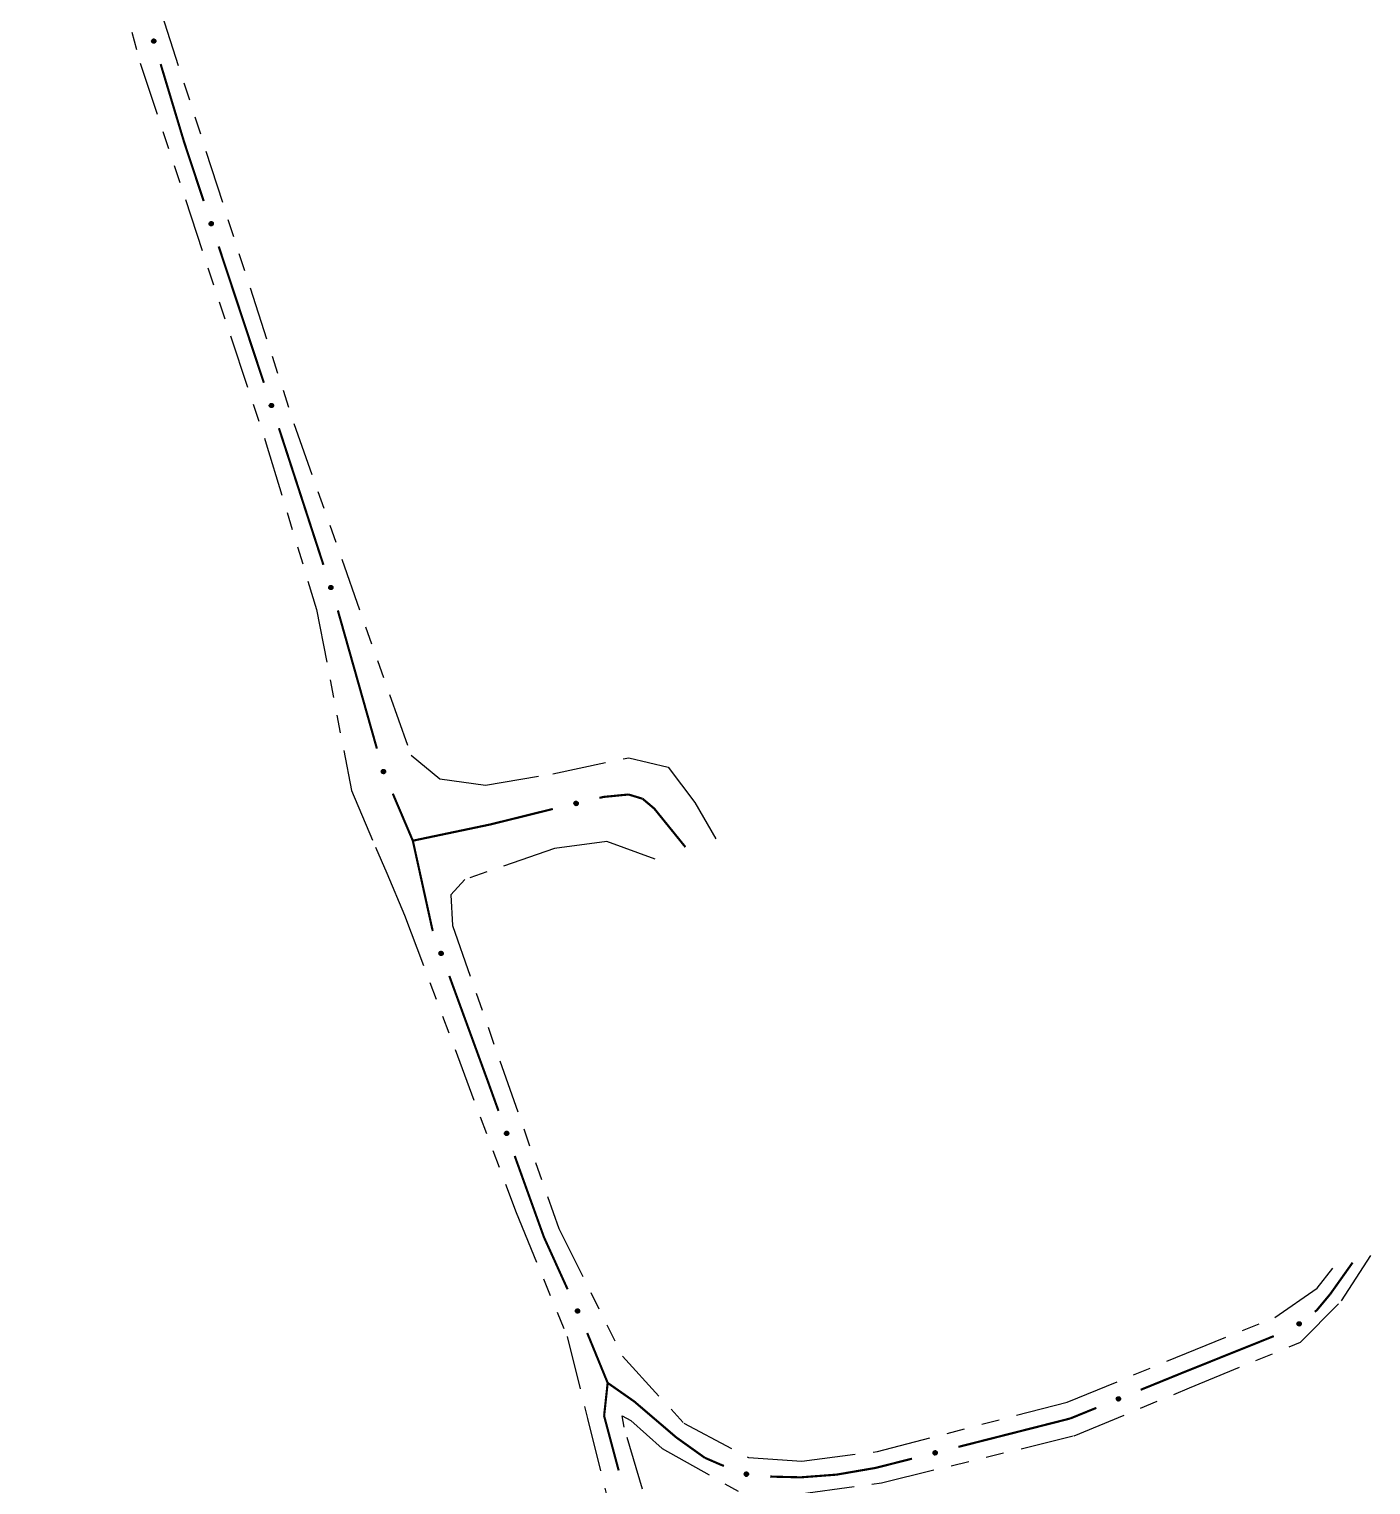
# Model space of a CAD drawing. Extents: x 209066 to 212010, y 4879784 to 4881672.
# Drawn here: x 211296.6 to 211408.7, y 4881016.3 to 4881137.9 of the extents above; entities that cross this region are included whole.
import ezdxf

# ---------------------------------------------------------------- set-up
doc = ezdxf.new("R2010")
doc.units = 0
doc.header["$LTSCALE"] = 1.5
doc.header["$MEASUREMENT"] = 0
doc.linetypes.add('TRACO_25', pattern=[8, 3, -1, 1, -1, 1, -1])
doc.layers.add('SV-EIXO-RUA-N-PAV', color=6, linetype='CONTINUOUS')
doc.layers.add('SV-RUA-NAO-PAV', color=7, linetype='CONTINUOUS')

msp = doc.modelspace()

# ---------------------------------------------------------------- linework, layer by layer
at = {"layer": 'SV-EIXO-RUA-N-PAV'}
for points in [[(211307.07214, 4881137.098585), (211307.115549, 4881137.076053), (211307.148249, 4881137.047811), (211307.168743, 4881137.016406), (211307.179617, 4881136.983932), (211307.186999, 4881136.949456), (211307.186774, 4881136.913056), (211307.177574, 4881136.872711), (211307.155277, 4881136.829007), (211307.124144, 4881136.79741), (211307.09443, 4881136.775671), (211307.061221, 4881136.762383), (211307.02761, 4881136.755772), (211306.989807, 4881136.757257), (211306.949012, 4881136.766979), (211306.905609, 4881136.790463), (211306.87374, 4881136.818371), (211306.854715, 4881136.849268), (211306.841567, 4881136.882738), (211306.834452, 4881136.918025), (211306.83488, 4881136.953756), (211306.844742, 4881136.994812), (211306.868489, 4881137.037344), (211306.89596, 4881137.069447), (211306.926582, 4881137.088901), (211306.959826, 4881137.101103), (211306.994314, 4881137.108928), (211307.030914, 4881137.110224), (211307.07214, 4881137.098585)], [(211311.868551, 4881121.839156), (211311.912563, 4881121.817824), (211311.946026, 4881121.790491), (211311.967374, 4881121.75966), (211311.979135, 4881121.727497), (211311.987462, 4881121.693237), (211311.988235, 4881121.656844), (211311.980147, 4881121.616262), (211311.959058, 4881121.571962), (211311.928805, 4881121.539523), (211311.899698, 4881121.516976), (211311.866867, 4881121.502781), (211311.833449, 4881121.49525), (211311.79562, 4881121.495696), (211311.754573, 4881121.504295), (211311.710542, 4881121.526579), (211311.677919, 4881121.553601), (211311.658053, 4881121.583964), (211311.643992, 4881121.617061), (211311.63591, 4881121.652139), (211311.635357, 4881121.687868), (211311.644088, 4881121.729179), (211311.666658, 4881121.772347), (211311.693238, 4881121.805192), (211311.723314, 4881121.825479), (211311.75621, 4881121.838589), (211311.790471, 4881121.847358), (211311.827022, 4881121.849659), (211311.868551, 4881121.839156)], [(211316.900104, 4881106.650888), (211316.944115, 4881106.629556), (211316.977578, 4881106.602223), (211316.998927, 4881106.571392), (211317.010688, 4881106.539229), (211317.019014, 4881106.504969), (211317.019788, 4881106.468576), (211317.0117, 4881106.427994), (211316.990611, 4881106.383695), (211316.960357, 4881106.351255), (211316.931251, 4881106.328708), (211316.898419, 4881106.314513), (211316.865002, 4881106.306982), (211316.827172, 4881106.307429), (211316.786126, 4881106.316027), (211316.742094, 4881106.338311), (211316.709472, 4881106.365333), (211316.689606, 4881106.395696), (211316.675544, 4881106.428793), (211316.667463, 4881106.463871), (211316.666909, 4881106.4996), (211316.675641, 4881106.540912), (211316.698211, 4881106.584079), (211316.72479, 4881106.616924), (211316.754867, 4881106.637211), (211316.787763, 4881106.650322), (211316.822023, 4881106.65909), (211316.858574, 4881106.661391), (211316.900104, 4881106.650888)], [(211321.864059, 4881091.439815), (211321.907958, 4881091.418252), (211321.941277, 4881091.390744), (211321.962463, 4881091.359801), (211321.974055, 4881091.327577), (211321.982201, 4881091.293274), (211321.982784, 4881091.256877), (211321.974482, 4881091.216338), (211321.953161, 4881091.17215), (211321.922737, 4881091.139869), (211321.893513, 4881091.117476), (211321.860607, 4881091.103454), (211321.827151, 4881091.096098), (211321.789324, 4881091.096743), (211321.748324, 4881091.105557), (211321.70441, 4881091.128072), (211321.67193, 4881091.155265), (211321.652223, 4881091.185732), (211321.638336, 4881091.218903), (211321.630439, 4881091.254023), (211321.630073, 4881091.289754), (211321.639021, 4881091.331019), (211321.661818, 4881091.374068), (211321.68857, 4881091.406772), (211321.718752, 4881091.426901), (211321.751717, 4881091.439839), (211321.786023, 4881091.448427), (211321.822585, 4881091.450536), (211321.864059, 4881091.439815)], [(211326.247456, 4881076.061865), (211326.293078, 4881076.04424), (211326.328684, 4881076.019762), (211326.352505, 4881075.990799), (211326.366881, 4881075.959717), (211326.378007, 4881075.926261), (211326.381783, 4881075.890057), (211326.377073, 4881075.848945), (211326.359713, 4881075.803056), (211326.332241, 4881075.768229), (211326.305095, 4881075.743356), (211326.273548, 4881075.726499), (211326.240866, 4881075.716235), (211326.203129, 4881075.713557), (211326.161513, 4881075.718737), (211326.115792, 4881075.73731), (211326.08105, 4881075.761546), (211326.058745, 4881075.790165), (211326.041999, 4881075.821988), (211326.031049, 4881075.85628), (211326.027548, 4881075.891841), (211326.032839, 4881075.933732), (211326.051768, 4881075.978616), (211326.075545, 4881076.013543), (211326.103844, 4881076.036244), (211326.135545, 4881076.052025), (211326.168965, 4881076.063593), (211326.205201, 4881076.068904), (211326.247456, 4881076.061865)], [(211342.140332, 4881073.3097), (211342.165483, 4881073.351646), (211342.195677, 4881073.382553), (211342.228279, 4881073.401083), (211342.261359, 4881073.409945), (211342.296222, 4881073.4152), (211342.33254, 4881073.412743), (211342.372245, 4881073.401087), (211342.4145, 4881073.376152), (211342.444128, 4881073.343141), (211342.464005, 4881073.31215), (211342.475232, 4881073.278188), (211342.479769, 4881073.244235), (211342.475969, 4881073.206594), (211342.463764, 4881073.166472), (211342.437663, 4881073.12459), (211342.407854, 4881073.094493), (211342.375849, 4881073.077398), (211342.341635, 4881073.066327), (211342.305978, 4881073.061389), (211342.270341, 4881073.064007), (211342.229967, 4881073.076368), (211342.188971, 4881073.102678), (211342.158613, 4881073.132066), (211342.141073, 4881073.163822), (211342.130932, 4881073.197752), (211342.125237, 4881073.232655), (211342.126187, 4881073.269266), (211342.140332, 4881073.3097)], [(211331.073775, 4881060.866534), (211331.118422, 4881060.846566), (211331.15271, 4881060.820275), (211331.174997, 4881060.790116), (211331.187742, 4881060.758329), (211331.197118, 4881060.724342), (211331.19901, 4881060.68799), (211331.192174, 4881060.647178), (211331.172458, 4881060.602251), (211331.143216, 4881060.568896), (211331.114817, 4881060.545464), (211331.082438, 4881060.530266), (211331.049268, 4881060.521711), (211331.011443, 4881060.520994), (211330.970151, 4881060.528325), (211330.925455, 4881060.549244), (211330.892017, 4881060.57525), (211330.871226, 4881060.604988), (211330.856153, 4881060.637637), (211330.846997, 4881060.67245), (211330.845344, 4881060.708145), (211330.852801, 4881060.749705), (211330.874033, 4881060.793547), (211330.89959, 4881060.827194), (211330.929027, 4881060.848397), (211330.961505, 4881060.862512), (211330.995479, 4881060.872331), (211331.031942, 4881060.875755), (211331.073775, 4881060.866534)], [(211336.548679, 4881045.831839), (211336.593223, 4881045.811643), (211336.627376, 4881045.785177), (211336.649508, 4881045.754904), (211336.662091, 4881045.723053), (211336.671293, 4881045.689018), (211336.673, 4881045.652657), (211336.665956, 4881045.61188), (211336.64601, 4881045.567054), (211336.616598, 4881045.533849), (211336.58808, 4881045.510563), (211336.555623, 4881045.495531), (211336.52241, 4881045.487145), (211336.484582, 4881045.486621), (211336.443328, 4881045.494164), (211336.39874, 4881045.515311), (211336.365435, 4881045.541487), (211336.344796, 4881045.57133), (211336.32989, 4881045.604056), (211336.320912, 4881045.638915), (211336.319442, 4881045.674618), (211336.327111, 4881045.71614), (211336.348566, 4881045.759872), (211336.374294, 4881045.793388), (211336.40384, 4881045.814441), (211336.436389, 4881045.82839), (211336.470414, 4881045.838035), (211336.506893, 4881045.841273), (211336.548679, 4881045.831839)], [(211342.459437, 4881030.98666), (211342.505458, 4881030.970104), (211342.541625, 4881030.946464), (211342.566116, 4881030.918065), (211342.581213, 4881030.887327), (211342.593117, 4881030.85414), (211342.597737, 4881030.818033), (211342.593987, 4881030.776823), (211342.577703, 4881030.730541), (211342.551051, 4881030.695083), (211342.524494, 4881030.669583), (211342.493348, 4881030.651995), (211342.460915, 4881030.640971), (211342.423251, 4881030.637412), (211342.381525, 4881030.64162), (211342.335383, 4881030.659121), (211342.300085, 4881030.68254), (211342.277118, 4881030.710631), (211342.259634, 4881030.742054), (211342.247887, 4881030.776081), (211342.243556, 4881030.81155), (211342.247868, 4881030.853554), (211342.265745, 4881030.898867), (211342.288701, 4881030.93434), (211342.316462, 4881030.957695), (211342.347786, 4881030.974212), (211342.380927, 4881030.986556), (211342.417029, 4881030.992711), (211342.459437, 4881030.98666)], [(211402.542838, 4881029.747495), (211402.548476, 4881029.796077), (211402.563256, 4881029.836678), (211402.58533, 4881029.866994), (211402.611821, 4881029.888696), (211402.641424, 4881029.907847), (211402.675529, 4881029.920569), (211402.71651, 4881029.926306), (211402.765285, 4881029.920992), (211402.805882, 4881029.903118), (211402.836761, 4881029.883067), (211402.860981, 4881029.856746), (211402.879103, 4881029.827677), (211402.891147, 4881029.791813), (211402.896555, 4881029.750226), (211402.890025, 4881029.701311), (211402.875262, 4881029.661606), (211402.853141, 4881029.632844), (211402.826526, 4881029.608662), (211402.79607, 4881029.589473), (211402.762519, 4881029.577177), (211402.720638, 4881029.571808), (211402.672444, 4881029.578892), (211402.632675, 4881029.593165), (211402.60361, 4881029.614876), (211402.580392, 4881029.641615), (211402.560823, 4881029.671072), (211402.546607, 4881029.704823), (211402.542838, 4881029.747495)], [(211387.453904, 4881023.526504), (211387.472251, 4881023.57184), (211387.49729, 4881023.607053), (211387.526627, 4881023.630411), (211387.557934, 4881023.644293), (211387.591562, 4881023.654887), (211387.627822, 4881023.658088), (211387.668854, 4881023.652726), (211387.714462, 4881023.63464), (211387.748848, 4881023.606619), (211387.773287, 4881023.579082), (211387.789641, 4881023.547271), (211387.799385, 4881023.514431), (211387.801465, 4881023.476656), (211387.795625, 4881023.435127), (211387.776329, 4881023.389707), (211387.751544, 4881023.355353), (211387.722575, 4881023.333505), (211387.69049, 4881023.317266), (211387.656029, 4881023.306862), (211387.620417, 4881023.303925), (211387.578615, 4881023.30988), (211387.534037, 4881023.329519), (211387.499492, 4881023.353848), (211387.477242, 4881023.382503), (211387.461966, 4881023.414451), (211387.450931, 4881023.44805), (211387.446196, 4881023.484366), (211387.453904, 4881023.526504)], [(211372.14188, 4881019.041744), (211372.166291, 4881019.084125), (211372.195937, 4881019.115558), (211372.228209, 4881019.134658), (211372.261128, 4881019.144099), (211372.295893, 4881019.149966), (211372.332249, 4881019.148147), (211372.372153, 4881019.137191), (211372.414839, 4881019.113002), (211372.445042, 4881019.080516), (211372.46546, 4881019.049879), (211372.477282, 4881019.01612), (211372.482415, 4881018.982251), (211372.479277, 4881018.944549), (211372.467779, 4881018.904219), (211372.442417, 4881018.861886), (211372.413142, 4881018.831269), (211372.381442, 4881018.813615), (211372.347427, 4881018.801945), (211372.311863, 4881018.796381), (211372.276186, 4881018.798372), (211372.2356, 4881018.810022), (211372.194149, 4881018.835608), (211372.163279, 4881018.864458), (211372.145184, 4881018.895902), (211372.134449, 4881018.929648), (211372.128141, 4881018.964445), (211372.128448, 4881019.001067), (211372.14188, 4881019.041744)], [(211356.40119, 4881017.311003), (211356.438524, 4881017.342598), (211356.477071, 4881017.362117), (211356.513908, 4881017.369143), (211356.548078, 4881017.366865), (211356.582773, 4881017.360596), (211356.616359, 4881017.346558), (211356.650184, 4881017.322721), (211356.68214, 4881017.285493), (211356.69954, 4881017.24469), (211356.708361, 4881017.208945), (211356.708037, 4881017.173177), (211356.701382, 4881017.139575), (211356.685647, 4881017.10517), (211356.661156, 4881017.071127), (211356.622943, 4881017.0399), (211356.585021, 4881017.021023), (211356.549213, 4881017.015162), (211356.513257, 4881017.015716), (211356.477912, 4881017.022541), (211356.445023, 4881017.03651), (211356.410792, 4881017.061231), (211356.38047, 4881017.099355), (211356.361211, 4881017.136963), (211356.354849, 4881017.17268), (211356.356192, 4881017.208066), (211356.362056, 4881017.242942), (211356.374761, 4881017.27729), (211356.40119, 4881017.311003)]]:
    msp.add_lwpolyline(points, close=True, dxfattribs=at)
for points in [[(211306.881891, 4881137.051028), (211307.00634, 4881136.760741)], [(211306.89596, 4881137.069447), (211307.02761, 4881136.755772)], [(211306.911535, 4881137.075629), (211307.043065, 4881136.761823)], [(211306.926582, 4881137.088901), (211307.061221, 4881136.762383)], [(211306.94354, 4881137.09239), (211307.074817, 4881136.769957)], [(211306.959826, 4881137.101103), (211307.09443, 4881136.775671)], [(211306.979211, 4881137.101704), (211307.109561, 4881136.791818)], [(211306.994314, 4881137.108928), (211307.124144, 4881136.79741)], [(211307.013842, 4881137.105006), (211307.138811, 4881136.817725)], [(211307.030914, 4881137.110224), (211307.155277, 4881136.829007)], [(211307.050048, 4881137.103081), (211307.163608, 4881136.853691)], [(211307.07214, 4881137.098585), (211307.177574, 4881136.872711)], [(211307.095286, 4881137.085351), (211307.179639, 4881136.899843)], [(211307.115549, 4881137.076053), (211307.186774, 4881136.913056)], [(211307.134259, 4881137.060034), (211307.18339, 4881136.939448)], [(211307.148249, 4881137.047811), (211307.186999, 4881136.949456)], [(211306.834452, 4881136.918025), (211306.87374, 4881136.818371)], [(211306.83488, 4881136.953756), (211306.905609, 4881136.790463)], [(211306.836526, 4881136.931918), (211306.887356, 4881136.810419)], [(211306.843677, 4881136.969697), (211306.924629, 4881136.786016)], [(211306.844742, 4881136.994812), (211306.949012, 4881136.766979)], [(211306.859187, 4881137.012842), (211306.968042, 4881136.764886)], [(211306.868489, 4881137.037344), (211306.989807, 4881136.757257)], [(211311.635357, 4881121.687868), (211311.710542, 4881121.526579)], [(211311.63591, 4881121.652139), (211311.677919, 4881121.553601)], [(211311.637602, 4881121.666084), (211311.691749, 4881121.546026)], [(211311.643713, 4881121.704044), (211311.729677, 4881121.522655)], [(211311.644088, 4881121.729179), (211311.754573, 4881121.504295)], [(211311.658033, 4881121.747599), (211311.773654, 4881121.502725)], [(211311.666658, 4881121.772347), (211311.79562, 4881121.495696)], [(211311.67968, 4881121.786394), (211311.812051, 4881121.499633)], [(211311.693238, 4881121.805192), (211311.833449, 4881121.49525)], [(211311.708637, 4881121.811799), (211311.848733, 4881121.501723)], [(211311.723314, 4881121.825479), (211311.866867, 4881121.502781)], [(211311.740169, 4881121.829432), (211311.880249, 4881121.510726)], [(211311.75621, 4881121.838589), (211311.899698, 4881121.516976)], [(211311.775572, 4881121.839723), (211311.91438, 4881121.533532)], [(211311.790471, 4881121.847358), (211311.928805, 4881121.539523)], [(211311.810099, 4881121.843974), (211311.942908, 4881121.560233)], [(211311.827022, 4881121.849659), (211311.959058, 4881121.571962)], [(211311.846344, 4881121.843044), (211311.966709, 4881121.596866)], [(211311.868551, 4881121.839156), (211311.980147, 4881121.616262)], [(211311.892052, 4881121.826562), (211311.981466, 4881121.643441)], [(211311.912563, 4881121.817824), (211311.988235, 4881121.656844)], [(211311.931706, 4881121.802325), (211311.984128, 4881121.683134)], [(211311.946026, 4881121.790491), (211311.987462, 4881121.693237)], [(211316.754867, 4881106.637211), (211316.898419, 4881106.314513)], [(211316.771722, 4881106.641165), (211316.911802, 4881106.322458)], [(211316.787763, 4881106.650322), (211316.931251, 4881106.328708)], [(211316.807124, 4881106.651455), (211316.945932, 4881106.345264)], [(211316.822023, 4881106.65909), (211316.960357, 4881106.351255)], [(211316.841652, 4881106.655706), (211316.974461, 4881106.371965)], [(211316.858574, 4881106.661391), (211316.990611, 4881106.383695)], [(211316.877896, 4881106.654776), (211316.998261, 4881106.408598)], [(211316.900104, 4881106.650888), (211317.0117, 4881106.427994)], [(211316.923605, 4881106.638295), (211317.013018, 4881106.455173)], [(211316.944115, 4881106.629556), (211317.019788, 4881106.468576)], [(211316.666909, 4881106.4996), (211316.742094, 4881106.338311)], [(211316.667463, 4881106.463871), (211316.709472, 4881106.365333)], [(211316.669154, 4881106.477816), (211316.723301, 4881106.357758)], [(211316.675265, 4881106.515776), (211316.76123, 4881106.334387)], [(211316.675641, 4881106.540912), (211316.786126, 4881106.316027)], [(211316.689585, 4881106.559332), (211316.805206, 4881106.314457)], [(211316.698211, 4881106.584079), (211316.827172, 4881106.307429)], [(211316.711232, 4881106.598127), (211316.843604, 4881106.311365)], [(211316.72479, 4881106.616924), (211316.865002, 4881106.306982)], [(211316.74019, 4881106.623531), (211316.880285, 4881106.313455)], [(211316.963258, 4881106.614057), (211317.015681, 4881106.494866)], [(211316.977578, 4881106.602223), (211317.019014, 4881106.504969)], [(211321.630073, 4881091.289754), (211321.70441, 4881091.128072)], [(211321.630439, 4881091.254023), (211321.67193, 4881091.155265)], [(211321.632203, 4881091.267958), (211321.685719, 4881091.147618)], [(211321.638514, 4881091.305886), (211321.723524, 4881091.124048)], [(211321.639021, 4881091.331019), (211321.748324, 4881091.105557)], [(211321.653063, 4881091.349366), (211321.767395, 4881091.103887)], [(211321.661818, 4881091.374068), (211321.789324, 4881091.096743)], [(211321.674913, 4881091.388046), (211321.805776, 4881091.100594)], [(211321.68857, 4881091.406772), (211321.827151, 4881091.096098)], [(211321.704004, 4881091.413299), (211321.842468, 4881091.10249)], [(211321.718752, 4881091.426901), (211321.860607, 4881091.103454)], [(211321.735628, 4881091.430766), (211321.874031, 4881091.111328)], [(211321.751717, 4881091.439839), (211321.893513, 4881091.117476)], [(211321.771084, 4881091.44087), (211321.908281, 4881091.133955)], [(211321.786023, 4881091.448427), (211321.922737, 4881091.139869)], [(211321.805633, 4881091.44494), (211321.93695, 4881091.160505)], [(211321.822585, 4881091.450536), (211321.953161, 4881091.17215)], [(211321.841872, 4881091.44382), (211321.960942, 4881091.197013)], [(211321.864059, 4881091.439815), (211321.974482, 4881091.216338)], [(211321.887494, 4881091.427098), (211321.975944, 4881091.243509)], [(211321.907958, 4881091.418252), (211321.982784, 4881091.256877)], [(211321.927019, 4881091.402653), (211321.978815, 4881091.283188)], [(211321.941277, 4881091.390744), (211321.982201, 4881091.293274)], [(211326.027548, 4881075.891841), (211326.115792, 4881075.73731)], [(211326.031049, 4881075.85628), (211326.08105, 4881075.761546)], [(211326.031583, 4881075.870316), (211326.095457, 4881075.755139)], [(211326.032839, 4881075.933732), (211326.161513, 4881075.718737)], [(211326.03454, 4881075.908652), (211326.135186, 4881075.734979)], [(211326.045215, 4881075.953241), (211326.180658, 4881075.718747)], [(211326.051768, 4881075.978616), (211326.203129, 4881075.713557)], [(211326.063585, 4881075.99369), (211326.21918, 4881075.718836)], [(211326.075545, 4881076.013543), (211326.240866, 4881075.716235)], [(211326.090346, 4881076.021399), (211326.255563, 4881075.723947)], [(211326.103844, 4881076.036244), (211326.273548, 4881075.726499)], [(211326.120315, 4881076.041576), (211326.286229, 4881075.735522)], [(211326.135545, 4881076.052025), (211326.305095, 4881075.743356)], [(211326.154747, 4881076.054754), (211326.31836, 4881075.761068)], [(211326.168965, 4881076.063593), (211326.332241, 4881075.768229)], [(211326.188806, 4881076.061841), (211326.344587, 4881075.790032)], [(211326.205201, 4881076.068904), (211326.359713, 4881075.803056)], [(211326.225003, 4881076.063906), (211326.365281, 4881075.828506)], [(211326.247456, 4881076.061865), (211326.377073, 4881075.848945)], [(211326.271916, 4881076.051255), (211326.376143, 4881075.87614)], [(211326.293078, 4881076.04424), (211326.381783, 4881075.890057)], [(211326.313435, 4881076.030374), (211326.375519, 4881075.915917)], [(211326.328684, 4881076.019762), (211326.378007, 4881075.926261)], [(211342.125237, 4881073.232655), (211342.444128, 4881073.343141)], [(211342.126187, 4881073.269266), (211342.4145, 4881073.376152)], [(211342.130348, 4881073.251906), (211342.424751, 4881073.359026)], [(211342.130932, 4881073.197752), (211342.464005, 4881073.31215)], [(211342.13152, 4881073.217137), (211342.448816, 4881073.328242)], [(211342.134489, 4881073.287925), (211342.390373, 4881073.385981)], [(211342.13863, 4881073.180962), (211342.468505, 4881073.292223)], [(211342.140332, 4881073.3097), (211342.372245, 4881073.401087)], [(211342.141073, 4881073.163822), (211342.475232, 4881073.278188)], [(211342.153397, 4881073.14799), (211342.474678, 4881073.260032)], [(211342.15496, 4881073.331992), (211342.34529, 4881073.404811)], [(211342.158613, 4881073.132066), (211342.479769, 4881073.244235)], [(211342.165483, 4881073.351646), (211342.33254, 4881073.412743)], [(211342.176134, 4881073.116894), (211342.473506, 4881073.22331)], [(211342.182619, 4881073.369339), (211342.30599, 4881073.410984)], [(211342.188971, 4881073.102678), (211342.475969, 4881073.206594)], [(211342.195677, 4881073.382553), (211342.296222, 4881073.4152)], [(211342.212856, 4881073.091891), (211342.467021, 4881073.185338)], [(211342.229967, 4881073.076368), (211342.463764, 4881073.166472)], [(211342.25497, 4881073.073765), (211342.443268, 4881073.143302)], [(211342.270341, 4881073.064007), (211342.437663, 4881073.12459)], [(211342.292239, 4881073.064311), (211342.416625, 4881073.107596)], [(211342.305978, 4881073.061389), (211342.407854, 4881073.094493)], [(211330.845344, 4881060.708145), (211330.925455, 4881060.549244)], [(211330.846997, 4881060.67245), (211330.892017, 4881060.57525)], [(211330.848258, 4881060.68644), (211330.906073, 4881060.568105)], [(211330.852801, 4881060.749705), (211330.970151, 4881060.528325)], [(211330.853199, 4881060.72457), (211330.944702, 4881060.545911)], [(211330.866173, 4881060.768545), (211330.989271, 4881060.527343)], [(211330.874033, 4881060.793547), (211331.011443, 4881060.520994)], [(211330.886616, 4881060.807988), (211331.027746, 4881060.525434)], [(211330.89959, 4881060.827194), (211331.049268, 4881060.521711)], [(211330.914778, 4881060.834272), (211331.064345, 4881060.528651)], [(211330.929027, 4881060.848397), (211331.082438, 4881060.530266)], [(211330.945753, 4881060.852866), (211331.09557, 4881060.538619)], [(211330.961505, 4881060.862512), (211331.114817, 4881060.545464)], [(211330.980822, 4881060.864241), (211331.128983, 4881060.562465)], [(211330.995479, 4881060.872331), (211331.143216, 4881060.568896)], [(211331.015203, 4881060.869552), (211331.156676, 4881060.59003)], [(211331.031942, 4881060.875755), (211331.172458, 4881060.602251)], [(211331.051459, 4881060.869737), (211331.179339, 4881060.627378)], [(211331.073775, 4881060.866534), (211331.192174, 4881060.647178)], [(211331.097653, 4881060.854669), (211331.192656, 4881060.674385)], [(211331.118422, 4881060.846566), (211331.19901, 4881060.68799)], [(211331.138033, 4881060.831663), (211331.194096, 4881060.714141)], [(211331.15271, 4881060.820275), (211331.197118, 4881060.724342)], [(211336.40384, 4881045.814441), (211336.555623, 4881045.495531)], [(211336.420589, 4881045.818825), (211336.568798, 4881045.503816)], [(211336.436389, 4881045.82839), (211336.58808, 4881045.510563)], [(211336.455715, 4881045.83002), (211336.602332, 4881045.527491)], [(211336.470414, 4881045.838035), (211336.616598, 4881045.533849)], [(211336.490123, 4881045.835156), (211336.630166, 4881045.554914)], [(211336.506893, 4881045.841273), (211336.64601, 4881045.567054)], [(211336.526379, 4881045.835156), (211336.653019, 4881045.592146)], [(211336.548679, 4881045.831839), (211336.665956, 4881045.61188)], [(211336.572495, 4881045.819852), (211336.666577, 4881045.639084)], [(211336.593223, 4881045.811643), (211336.673, 4881045.652657)], [(211336.319442, 4881045.674618), (211336.39874, 4881045.515311)], [(211336.320912, 4881045.638915), (211336.365435, 4881045.541487)], [(211336.322245, 4881045.652898), (211336.379454, 4881045.53427)], [(211336.327111, 4881045.71614), (211336.443328, 4881045.494164)], [(211336.32738, 4881045.691004), (211336.41797, 4881045.511879)], [(211336.340578, 4881045.734912), (211336.462443, 4881045.493083)], [(211336.348566, 4881045.759872), (211336.484582, 4881045.486621)], [(211336.361223, 4881045.774249), (211336.500907, 4881045.490978)], [(211336.374294, 4881045.793388), (211336.52241, 4881045.487145)], [(211336.389519, 4881045.800389), (211336.537523, 4881045.494008)], [(211336.612757, 4881045.79664), (211336.66822, 4881045.678832)], [(211336.627376, 4881045.785177), (211336.671293, 4881045.689018)], [(211342.243556, 4881030.81155), (211342.335383, 4881030.659121)], [(211342.247868, 4881030.853554), (211342.381525, 4881030.64162)], [(211342.247887, 4881030.776081), (211342.300085, 4881030.68254)], [(211342.248093, 4881030.790126), (211342.314638, 4881030.676471)], [(211342.250154, 4881030.82852), (211342.354826, 4881030.657243)], [(211342.259786, 4881030.873346), (211342.400664, 4881030.642077)], [(211342.265745, 4881030.898867), (211342.423251, 4881030.637412)], [(211342.277207, 4881030.914213), (211342.439174, 4881030.643065)], [(211342.288701, 4881030.93434), (211342.460915, 4881030.640971)], [(211342.303315, 4881030.942539), (211342.475428, 4881030.649024)], [(211342.316462, 4881030.957695), (211342.493348, 4881030.651995)], [(211342.332804, 4881030.963409), (211342.505815, 4881030.661311)], [(211342.347786, 4881030.974212), (211342.524494, 4881030.669583)], [(211342.366919, 4881030.977387), (211342.537341, 4881030.6876)], [(211342.380927, 4881030.986556), (211342.551051, 4881030.695083)], [(211342.400804, 4881030.985267), (211342.562885, 4881030.717168)], [(211342.417029, 4881030.992711), (211342.577703, 4881030.730541)], [(211342.436943, 4881030.988177), (211342.582676, 4881030.756114)], [(211342.459437, 4881030.98666), (211342.593987, 4881030.776823)], [(211342.484139, 4881030.976624), (211342.592423, 4881030.803989)], [(211342.505458, 4881030.970104), (211342.597737, 4881030.818033)], [(211342.526133, 4881030.956717), (211342.590871, 4881030.843741)], [(211342.541625, 4881030.946464), (211342.593117, 4881030.85414)], [(211402.542838, 4881029.747495), (211402.71651, 4881029.926306)], [(211402.546485, 4881029.725246), (211402.739251, 4881029.920009)], [(211402.546607, 4881029.704823), (211402.765285, 4881029.920992)], [(211402.546984, 4881029.773833), (211402.690415, 4881029.918595)], [(211402.548476, 4881029.796077), (211402.675529, 4881029.920569)], [(211402.556801, 4881029.819258), (211402.652061, 4881029.908029)], [(211402.55755, 4881029.69072), (211402.781681, 4881029.909609)], [(211402.560823, 4881029.671072), (211402.805882, 4881029.903118)], [(211402.563256, 4881029.836678), (211402.641424, 4881029.907847)], [(211402.572942, 4881029.659521), (211402.816291, 4881029.891473)], [(211402.580392, 4881029.641615), (211402.836761, 4881029.883067)], [(211402.594323, 4881029.629487), (211402.84907, 4881029.866763)], [(211402.60361, 4881029.614876), (211402.860981, 4881029.856746)], [(211402.621362, 4881029.605527), (211402.867956, 4881029.839974)], [(211402.632675, 4881029.593165), (211402.879103, 4881029.827677)], [(211402.65489, 4881029.586558), (211402.882016, 4881029.80603)], [(211402.672444, 4881029.578892), (211402.891147, 4881029.791813)], [(211402.698651, 4881029.578904), (211402.89175, 4881029.768758)], [(211402.720638, 4881029.571808), (211402.896555, 4881029.750226)], [(211402.744493, 4881029.579736), (211402.887424, 4881029.72067)], [(211402.762519, 4881029.577177), (211402.890025, 4881029.701311)], [(211402.782347, 4881029.586475), (211402.877856, 4881029.677159)], [(211402.79607, 4881029.589473), (211402.875262, 4881029.661606)], [(211387.446196, 4881023.484366), (211387.714462, 4881023.63464)], [(211387.450931, 4881023.44805), (211387.748848, 4881023.606619)], [(211387.451506, 4881023.504086), (211387.689103, 4881023.640611)], [(211387.452997, 4881023.467861), (211387.727243, 4881023.619309)], [(211387.453904, 4881023.526504), (211387.668854, 4881023.652726)], [(211387.459543, 4881023.433693), (211387.755788, 4881023.592626)], [(211387.461966, 4881023.414451), (211387.773287, 4881023.579082)], [(211387.464901, 4881023.550793), (211387.641647, 4881023.652227)], [(211387.472173, 4881023.399057), (211387.780821, 4881023.560093)], [(211387.472251, 4881023.57184), (211387.627822, 4881023.658088)], [(211387.477242, 4881023.382503), (211387.789641, 4881023.547271)], [(211387.486438, 4881023.591975), (211387.601865, 4881023.652235)], [(211387.491871, 4881023.368772), (211387.791907, 4881023.529248)], [(211387.49729, 4881023.607053), (211387.591562, 4881023.654887)], [(211387.499492, 4881023.353848), (211387.799385, 4881023.514431)], [(211387.519152, 4881023.341574), (211387.79644, 4881023.492788)], [(211387.534037, 4881023.329519), (211387.801465, 4881023.476656)], [(211387.559305, 4881023.322565), (211387.795918, 4881023.454269)], [(211387.578615, 4881023.30988), (211387.795625, 4881023.435127)], [(211387.603719, 4881023.311183), (211387.778967, 4881023.409061)], [(211387.620417, 4881023.303925), (211387.776329, 4881023.389707)], [(211387.642003, 4881023.307619), (211387.758179, 4881023.369657)], [(211387.656029, 4881023.306862), (211387.751544, 4881023.355353)], [(211372.128141, 4881018.964445), (211372.445042, 4881019.080516)], [(211372.128448, 4881019.001067), (211372.414839, 4881019.113002)], [(211372.132914, 4881018.983783), (211372.425389, 4881019.096058)], [(211372.134449, 4881018.929648), (211372.46546, 4881019.049879)], [(211372.134696, 4881018.94904), (211372.449991, 4881019.065701)], [(211372.136421, 4881019.01987), (211372.390543, 4881019.122405)], [(211372.14188, 4881019.041744), (211372.372153, 4881019.137191)], [(211372.156115, 4881019.064289), (211372.345137, 4881019.140441)], [(211372.166291, 4881019.084125), (211372.332249, 4881019.148147)], [(211372.183113, 4881019.102116), (211372.305734, 4881019.145922)], [(211372.195937, 4881019.115558), (211372.295893, 4881019.149966)], [(211372.142441, 4881018.912996), (211372.47031, 4881019.030034)], [(211372.145184, 4881018.895902), (211372.477282, 4881019.01612)], [(211372.157785, 4881018.880288), (211372.477047, 4881018.997957)], [(211372.163279, 4881018.864458), (211372.482415, 4881018.982251)], [(211372.181064, 4881018.849596), (211372.47652, 4881018.961219)], [(211372.194149, 4881018.835608), (211372.479277, 4881018.944549)], [(211372.21822, 4881018.825242), (211372.470703, 4881018.923139)], [(211372.2356, 4881018.810022), (211372.467779, 4881018.904219)], [(211372.260645, 4881018.807858), (211372.447693, 4881018.880693)], [(211372.276186, 4881018.798372), (211372.442417, 4881018.861886)], [(211372.298074, 4881018.79906), (211372.421681, 4881018.844524)], [(211372.311863, 4881018.796381), (211372.413142, 4881018.831269)], [(211356.354849, 4881017.17268), (211356.708037, 4881017.173177)], [(211356.356192, 4881017.208066), (211356.708361, 4881017.208945)], [(211356.358064, 4881017.189691), (211356.706195, 4881017.188631)], [(211356.361211, 4881017.136963), (211356.701382, 4881017.139575)], [(211356.36141, 4881017.153719), (211356.701657, 4881017.15617)], [(211356.362056, 4881017.242942), (211356.69954, 4881017.24469)], [(211356.363, 4881017.226227), (211356.699173, 4881017.229075)], [(211356.372904, 4881017.116951), (211356.688706, 4881017.121787)], [(211356.373102, 4881017.259516), (211356.686321, 4881017.265975)], [(211356.374761, 4881017.27729), (211356.68214, 4881017.285493)], [(211356.38047, 4881017.099355), (211356.685647, 4881017.10517)], [(211356.388637, 4881017.292275), (211356.662472, 4881017.302577)], [(211356.399601, 4881017.081443), (211356.670322, 4881017.087935)], [(211356.40119, 4881017.311003), (211356.650184, 4881017.322721)], [(211356.410792, 4881017.061231), (211356.661156, 4881017.071127)], [(211356.422225, 4881017.327387), (211356.62587, 4881017.334939)], [(211356.433619, 4881017.050704), (211356.634283, 4881017.055805)], [(211356.438524, 4881017.342598), (211356.616359, 4881017.346558)], [(211356.445023, 4881017.03651), (211356.622943, 4881017.0399)], [(211356.46045, 4881017.353819), (211356.590659, 4881017.353455)], [(211356.465849, 4881017.029736), (211356.597549, 4881017.030598)], [(211356.477071, 4881017.362117), (211356.582773, 4881017.360596)], [(211356.477912, 4881017.022541), (211356.585021, 4881017.021023)]]:
    msp.add_lwpolyline(points, dxfattribs=at)
at = {"layer": 'SV-EIXO-RUA-N-PAV', "const_width": 0.18}
for points in [[(211307.58474, 4881135.014185), (211309.314494, 4881129.26893)], [(211309.314494, 4881129.26893), (211309.54609, 4881128.499699)], [(211309.54609, 4881128.499699), (211311.180295, 4881123.566681)], [(211312.438183, 4881119.769614), (211316.211848, 4881108.378414)], [(211317.469736, 4881104.581347), (211317.55659, 4881104.319168)], [(211317.55659, 4881104.319168), (211321.184887, 4881093.170932)], [(211322.393039, 4881089.35826), (211325.65774, 4881077.810891)], [(211326.986003, 4881074.046417), (211328.553079, 4881070.366162)], [(211344.25224, 4881073.693534), (211344.591192, 4881073.773287)], [(211344.591192, 4881073.773287), (211346.235178, 4881073.933676)], [(211346.235178, 4881073.933676), (211346.686145, 4881073.977672)], [(211346.686145, 4881073.977672), (211347.209342, 4881073.818438)], [(211347.209342, 4881073.818438), (211347.861362, 4881073.619998)], [(211335.138358, 4881071.473949), (211340.360743, 4881072.768386)], [(211347.861362, 4881073.619998), (211348.104949, 4881073.414871)], [(211348.104949, 4881073.414871), (211348.832193, 4881072.802455)], [(211348.832193, 4881072.802455), (211351.37997, 4881069.655201)], [(211328.659514, 4881070.116199), (211334.531947, 4881071.346866)], [(211334.531947, 4881071.346866), (211335.138358, 4881071.473949)], [(211328.553079, 4881070.366162), (211328.659514, 4881070.116199)], [(211328.659514, 4881070.116199), (211330.105173, 4881063.545023)], [(211351.37997, 4881069.655201), (211351.43811, 4881069.583382)], [(211330.105173, 4881063.545023), (211330.298872, 4881062.664572)], [(211330.298872, 4881062.664572), (211330.332707, 4881062.572072)], [(211331.706795, 4881058.815493), (211334.798492, 4881050.363191)], [(211334.798492, 4881050.363191), (211334.918881, 4881050.034064)], [(211334.918881, 4881050.034064), (211335.816334, 4881047.54114)], [(211337.171212, 4881043.77759), (211339.542248, 4881037.191378)], [(211339.542248, 4881037.191378), (211339.613406, 4881036.993716)], [(211339.613406, 4881036.993716), (211341.592282, 4881032.631678)], [(211407.075089, 4881034.702667), (211407.188315, 4881034.862213)], [(211405.323408, 4881032.234389), (211407.075089, 4881034.702667)], [(211404.193161, 4881030.878093), (211404.700303, 4881031.486663)], [(211404.700303, 4881031.486663), (211405.323408, 4881032.234389)], [(211404.028438, 4881030.751383), (211404.193161, 4881030.878093)], [(211343.231158, 4881028.983101), (211344.748051, 4881025.281881)], [(211393.031973, 4881025.678957), (211400.610169, 4881028.720374)], [(211344.748051, 4881025.281881), (211344.94132, 4881024.810306)], [(211389.480817, 4881024.232977), (211392.259309, 4881025.36434)], [(211392.259309, 4881025.36434), (211393.031973, 4881025.678957)], [(211344.94132, 4881024.810306), (211344.673652, 4881022.334375)], [(211344.94132, 4881024.810306), (211346.579866, 4881023.663499)], [(211346.579866, 4881023.663499), (211347.172205, 4881023.248926)], [(211347.172205, 4881023.248926), (211350.42324, 4881020.469815)], [(211383.594411, 4881021.836117), (211385.776161, 4881022.724494)], [(211344.673652, 4881022.334375), (211344.643255, 4881022.053204)], [(211344.643255, 4881022.053204), (211345.858699, 4881017.495289)], [(211374.24672, 4881019.462617), (211382.969912, 4881021.677549)], [(211382.969912, 4881021.677549), (211383.594411, 4881021.836117)], [(211350.42324, 4881020.469815), (211350.67597, 4881020.253772)], [(211350.67597, 4881020.253772), (211352.846615, 4881018.703311)], [(211352.846615, 4881018.703311), (211353.049488, 4881018.558401)], [(211353.049488, 4881018.558401), (211353.737922, 4881018.259082)], [(211353.737922, 4881018.259082), (211354.349272, 4881017.993278)], [(211354.349272, 4881017.993278), (211354.659971, 4881017.872451)], [(211367.347112, 4881017.710716), (211370.369746, 4881018.478202)], [(211358.524051, 4881016.993291), (211358.700723, 4881016.976056)], [(211358.700723, 4881016.976056), (211360.522696, 4881016.932672)], [(211360.522696, 4881016.932672), (211361.074241, 4881016.919543)], [(211361.074241, 4881016.919543), (211363.515597, 4881017.103798)], [(211363.515597, 4881017.103798), (211364.069396, 4881017.145593)], [(211364.069396, 4881017.145593), (211366.478477, 4881017.560952)], [(211366.478477, 4881017.560952), (211367.347112, 4881017.710716)]]:
    msp.add_lwpolyline(points, dxfattribs=at)
at = {"layer": 'SV-RUA-NAO-PAV', "linetype": 'TRACO_25'}
for points in [[(211296.595163, 4881169.538938, 7.919936), (211305.886918, 4881135.084662, 8.243849), (211316.405972, 4881103.290846, 8.36843), (211320.611862, 4881089.439496, 8.343514), (211323.529684, 4881074.301866, 8.343514), (211325.546919, 4881069.575147, 8.318598), (211326.475571, 4881067.399159, 8.318598), (211327.971168, 4881063.894726, 8.318598), (211337.287407, 4881039.055386, 8.243849), (211341.554199, 4881028.674902, 8.243849), (211343.245241, 4881021.828236, 8.243849), (211346.402795, 4881009.298009, 8.243849)], [(211307.678785, 4881139.163235, 8.069434), (211318.722881, 4881104.966818, 8.069434), (211328.509267, 4881077.250891, 8.443179), (211330.913421, 4881075.279751, 8.468096), (211334.732158, 4881074.743519, 8.617594), (211340.366138, 4881075.713266, 8.617594), (211346.703793, 4881077.050858, 8.64251), (211349.995097, 4881076.269957, 8.64251), (211352.213967, 4881073.30162, 8.64251), (211353.967269, 4881070.276899, 8.64251)], [(211348.906394, 4881068.564164, 8.64251), (211344.8817, 4881070.050563, 8.64251), (211340.501495, 4881069.468345, 8.64251), (211333.000995, 4881066.868242, 8.64251), (211331.83789, 4881065.580761, 8.64251), (211331.961496, 4881063.032175, 8.64251), (211340.847948, 4881037.722456, 8.318598), (211346.186333, 4881027.031967, 8.318598), (211351.302498, 4881021.438409, 8.318598), (211356.697008, 4881018.589365, 8.318598), (211361.167884, 4881018.271629, 8.318598), (211367.500114, 4881019.08481, 8.36843), (211383.339762, 4881023.203044, 8.36843), (211392.426695, 4881026.936708, 8.36843), (211400.684731, 4881030.278757, 8.36843), (211404.234297, 4881032.717077, 8.268765), (211405.526013, 4881034.384017, 8.268765)], [(211361.066465, 4881015.549035, 8.318598), (211367.822434, 4881016.470303, 8.393347), (211383.935649, 4881020.40017, 8.243849), (211393.566771, 4881024.403449, 7.994685), (211402.837924, 4881028.210133, 8.119267), (211406.259804, 4881031.671234, 8.268765), (211408.717354, 4881035.456189, 8.268765)], [(211347.842569, 4881015.94043, 8.318598), (211346.310126, 4881021.102342, 8.318598), (211346.148817, 4881022.070201, 8.318598), (211346.87471, 4881021.666926, 8.318598), (211349.499427, 4881019.336472, 8.318598), (211355.845943, 4881015.753761, 8.318598)]]:
    msp.add_polyline3d(points, dxfattribs=at)

doc.saveas('drawing.dxf')
